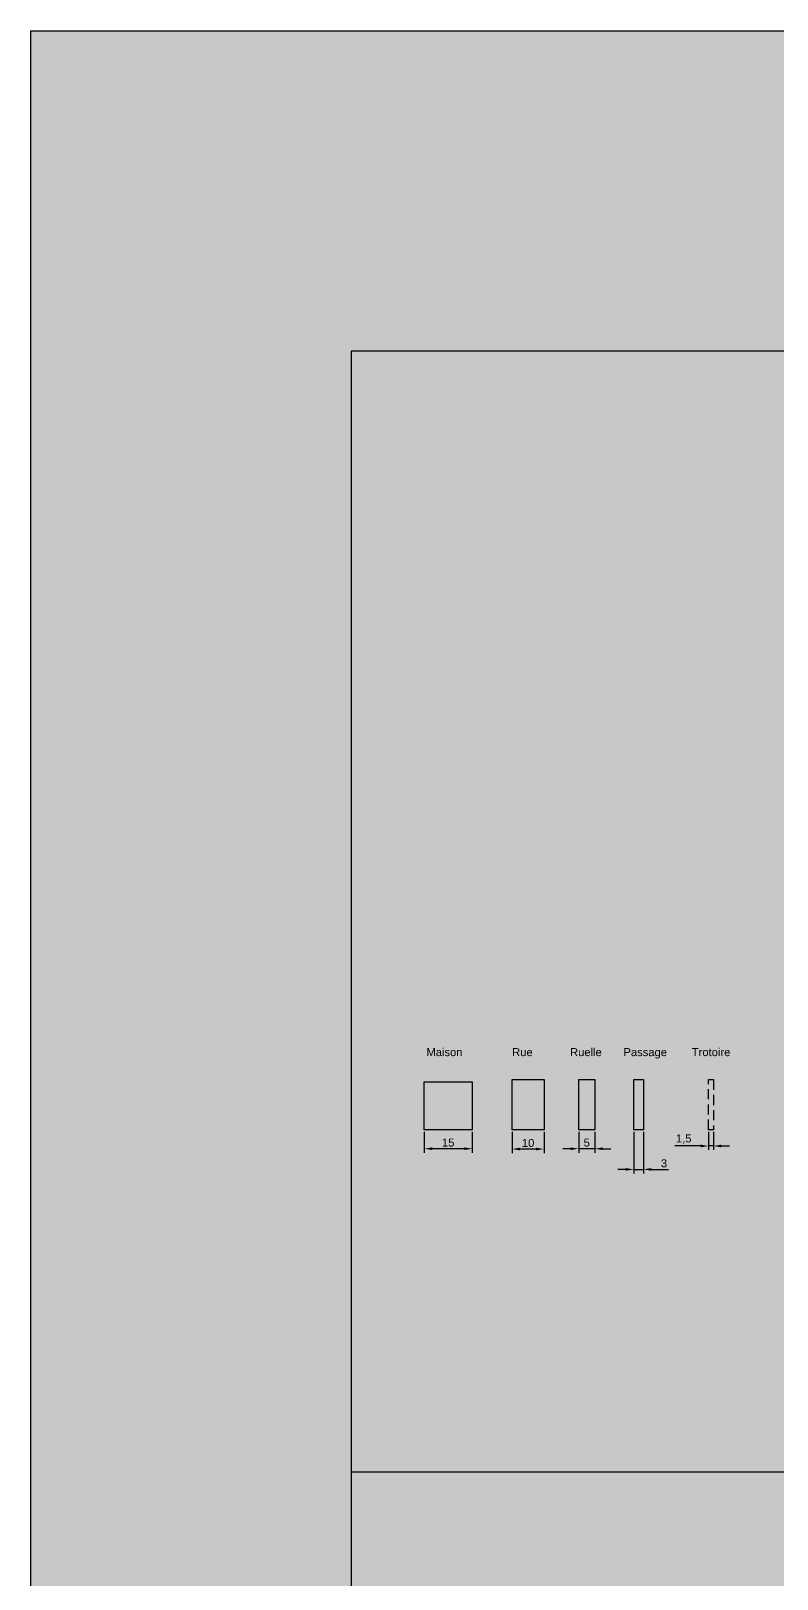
# Model space of a CAD drawing. Header units: metres. Extents: x 0 to 2792, y -15 to 2048.
# Drawn here: x 1892.1 to 2125.1, y 1564.7 to 2048.2 of the extents above; entities that cross this region are included whole.
import ezdxf

# ---------------------------------------------------------------- set-up
doc = ezdxf.new("R2010")
doc.units = ezdxf.units.M
doc.linetypes.add('CACHE2', pattern=[4.7625, 3.175, -1.5875])
for name, color, linetype in [('Batiment', 4, 'Continuous'), ('BG', 251, 'Continuous'), ('Plan', 3, 'Continuous'), ('Rue', 161, 'Continuous'), ('Sidewalk', 211, 'CACHE2'), ('Séparation', 10, 'Continuous')]:
    doc.layers.add(name, color=color, linetype=linetype)
doc.styles.get("Standard").update_dxf_attribs({"font": 'arial.ttf'})
doc.dimstyles.new('ISO-25', dxfattribs={"dimtxt": 2.5, "dimasz": 2.5, "dimexe": 1.25, "dimexo": 0.625, "dimtad": 1, "dimtxsty": 'Standard', "dimcen": 2.5, "dimadec": 0, "dimazin": 0, "dimtfac": 1, "dimtmove": 0, "dimatfit": 3, "dimfxl": 1, "dimarcsym": 0})

# ---------------------------------------------------------------- blocks, each defined once
blk = doc.blocks.new('*D182')
at = {"layer": 'Defpoints', "color": 0, "transparency": 16777216}
for p in [(2014.94, 1705.03), (2029.94, 1705.03), (2014.94, 1699.13)]:
    blk.add_point(p, dxfattribs=at)
at = {"layer": 'Plan', "color": 0, "lineweight": -2, "transparency": 16777216}
for p, q in [((2014.94, 1704.41), (2014.94, 1697.88)), ((2029.94, 1704.41), (2029.94, 1697.88)), ((2027.44, 1699.13), (2017.44, 1699.13))]:
    blk.add_line(p, q, dxfattribs=at)
at = {"layer": 'Plan', "color": 0, "transparency": 16777216}
for points in [[(2017.44, 1699.55), (2017.44, 1698.72), (2014.94, 1699.13)], [(2027.44, 1699.55), (2027.44, 1698.72), (2029.94, 1699.13)]]:
    blk.add_solid(points, dxfattribs=at)
at = {"layer": 'Plan', "color": 0, "transparency": 16777216, "insert": (2022.44, 1701.04), "char_height": 2.5, "attachment_point": 5}
blk.add_mtext('15', dxfattribs=at)
blk = doc.blocks.new('*D183')
at = {"layer": 'Defpoints', "color": 0, "transparency": 16777216}
for p in [(2042.4, 1705.03), (2052.4, 1705.03), (2042.4, 1699.03)]:
    blk.add_point(p, dxfattribs=at)
at = {"layer": 'Plan', "color": 0, "lineweight": -2, "transparency": 16777216}
for p, q in [((2042.4, 1704.41), (2042.4, 1697.78)), ((2052.4, 1704.41), (2052.4, 1697.78)), ((2049.9, 1699.03), (2044.9, 1699.03))]:
    blk.add_line(p, q, dxfattribs=at)
at = {"layer": 'Plan', "color": 0, "transparency": 16777216}
for points in [[(2044.9, 1699.44), (2044.9, 1698.61), (2042.4, 1699.03)], [(2049.9, 1699.44), (2049.9, 1698.61), (2052.4, 1699.03)]]:
    blk.add_solid(points, dxfattribs=at)
at = {"layer": 'Plan', "color": 0, "transparency": 16777216, "insert": (2047.4, 1700.93), "char_height": 2.5, "attachment_point": 5}
blk.add_mtext('10', dxfattribs=at)
blk = doc.blocks.new('*D184')
at = {"layer": 'Defpoints', "color": 0, "transparency": 16777216}
for p in [(2063.21, 1705.03), (2068.21, 1705.03), (2063.21, 1699.13)]:
    blk.add_point(p, dxfattribs=at)
at = {"layer": 'Plan', "color": 0, "lineweight": -2, "transparency": 16777216}
for p, q in [((2063.21, 1704.41), (2063.21, 1697.88)), ((2068.21, 1704.41), (2068.21, 1697.88)), ((2060.71, 1699.13), (2058.21, 1699.13)), ((2068.21, 1699.13), (2063.21, 1699.13)), ((2070.71, 1699.13), (2073.21, 1699.13))]:
    blk.add_line(p, q, dxfattribs=at)
at = {"layer": 'Plan', "color": 0, "transparency": 16777216}
for points in [[(2060.71, 1699.55), (2060.71, 1698.72), (2063.21, 1699.13)], [(2070.71, 1699.55), (2070.71, 1698.72), (2068.21, 1699.13)]]:
    blk.add_solid(points, dxfattribs=at)
at = {"layer": 'Plan', "color": 0, "transparency": 16777216, "insert": (2065.71, 1701.03), "char_height": 2.5, "attachment_point": 5}
blk.add_mtext('5', dxfattribs=at)
blk = doc.blocks.new('*D185')
at = {"layer": 'Defpoints', "color": 0, "transparency": 16777216}
for p in [(2080.39, 1705.03), (2083.39, 1705.03), (2080.39, 1692.67)]:
    blk.add_point(p, dxfattribs=at)
at = {"layer": 'Plan', "color": 0, "lineweight": -2, "transparency": 16777216}
for p, q in [((2080.39, 1704.41), (2080.39, 1691.42)), ((2083.39, 1704.41), (2083.39, 1691.42)), ((2077.89, 1692.67), (2075.39, 1692.67)), ((2080.39, 1692.67), (2083.39, 1692.67)), ((2085.89, 1692.67), (2091.28, 1692.67))]:
    blk.add_line(p, q, dxfattribs=at)
at = {"layer": 'Plan', "color": 0, "transparency": 16777216}
for points in [[(2077.89, 1693.09), (2077.89, 1692.25), (2080.39, 1692.67)], [(2085.89, 1693.09), (2085.89, 1692.25), (2083.39, 1692.67)]]:
    blk.add_solid(points, dxfattribs=at)
at = {"layer": 'Plan', "color": 0, "transparency": 16777216, "insert": (2089.84, 1694.57), "char_height": 2.5, "attachment_point": 5}
blk.add_mtext('3', dxfattribs=at)
blk = doc.blocks.new('*D186')
at = {"layer": 'Defpoints', "color": 0, "transparency": 16777216}
for p in [(2103.78, 1705.03), (2105.28, 1705.03), (2103.78, 1699.99)]:
    blk.add_point(p, dxfattribs=at)
at = {"layer": 'Plan', "color": 0, "lineweight": -2, "transparency": 16777216}
for p, q in [((2103.78, 1704.41), (2103.78, 1698.74)), ((2105.28, 1704.41), (2105.28, 1698.74)), ((2101.28, 1699.99), (2093.19, 1699.99)), ((2105.28, 1699.99), (2103.78, 1699.99)), ((2107.78, 1699.99), (2110.28, 1699.99))]:
    blk.add_line(p, q, dxfattribs=at)
at = {"layer": 'Plan', "color": 0, "transparency": 16777216}
for points in [[(2101.28, 1700.41), (2101.28, 1699.57), (2103.78, 1699.99)], [(2107.78, 1700.41), (2107.78, 1699.57), (2105.28, 1699.99)]]:
    blk.add_solid(points, dxfattribs=at)
at = {"layer": 'Plan', "color": 0, "transparency": 16777216, "insert": (2095.99, 1702.12), "char_height": 2.5, "attachment_point": 5}
blk.add_mtext('1,5', dxfattribs=at)

msp = doc.modelspace()

# ---------------------------------------------------------------- linework, layer by layer
at = {"layer": 'Batiment'}
msp.add_lwpolyline([(2014.935, 1720.033), (2029.935, 1720.033), (2029.935, 1705.033), (2014.935, 1705.033)], close=True, dxfattribs=at)
at = {"layer": 'BG'}
msp.add_solid([(1892.118, 2048.245), (2792.118, 2048.245), (1892.118, 1148.245), (2792.118, 1148.245)], dxfattribs=at)
at = {"layer": 'Plan'}
msp.add_lwpolyline([(1892.118, 2048.245), (2792.118, 2048.245), (2792.118, 1148.245), (1892.118, 1148.245)], close=True, dxfattribs=at)
at = {"layer": 'Rue'}
for points in [[(2042.397, 1720.719), (2052.397, 1720.719), (2052.397, 1705.033), (2042.397, 1705.033)], [(2063.219, 1720.719), (2068.219, 1720.719), (2068.212, 1705.033), (2063.212, 1705.033)], [(2080.393, 1720.719), (2083.393, 1720.719), (2083.393, 1705.033), (2080.393, 1705.033)]]:
    msp.add_lwpolyline(points, close=True, dxfattribs=at)
at = {"layer": 'Sidewalk'}
msp.add_lwpolyline([(2103.78, 1720.719), (2105.28, 1720.719), (2105.28, 1705.033), (2103.78, 1705.033)], close=True, dxfattribs=at)
at = {"layer": 'Séparation'}
for p, q in [((2692.118, 1948.245), (1992.118, 1948.245)), ((1992.118, 1948.245), (1992.118, 1248.245)), ((1992.118, 1598.245), (2692.118, 1598.245))]:
    msp.add_line(p, q, dxfattribs=at)

# ---------------------------------------------------------------- texts
at = {"layer": 'Plan', "insert": (2015.642, 1730.553), "char_height": 2.5, "attachment_point": 1}
msp.add_mtext_dynamic_manual_height_columns('Maison                Rue^I     Ruelle       Passage        Trotoire', width=113.71295, gutter_width=12.5, heights=[5.335], dxfattribs=at)

# ---------------------------------------------------------------- dimensions: what is measured, and where the dimension line sits
at = {"layer": 'Plan'}
for base, p1, p2, picture, middle in [((2014.935, 1699.134), (2029.935, 1705.033), (2014.935, 1705.033), '*D182', (2022.435, 1701.036)), ((2042.397, 1699.025), (2052.397, 1705.033), (2042.397, 1705.033), '*D183', (2047.397, 1700.927)), ((2063.212, 1699.134), (2068.212, 1705.033), (2063.212, 1705.033), '*D184', (2065.712, 1701.031)), ((2103.78, 1699.989), (2105.28, 1705.033), (2103.78, 1705.033), '*D186', (2095.987, 1702.116))]:
    dim = msp.add_linear_dim(base=base, p1=p1, p2=p2, dimstyle='ISO-25', dxfattribs=at)
    dim.commit()
    dim.dimension.update_dxf_attribs({"geometry": picture, "text_midpoint": middle})
dim = msp.add_linear_dim(base=(2080.393, 1692.669), p1=(2083.393, 1705.033), p2=(2080.393, 1705.033), dimstyle='ISO-25', dxfattribs=at)
dim.commit()
dim.dimension.update_dxf_attribs({"geometry": '*D185', "text_midpoint": (2089.837, 1692.669), "dimtype": 160})

doc.saveas('drawing.dxf')
